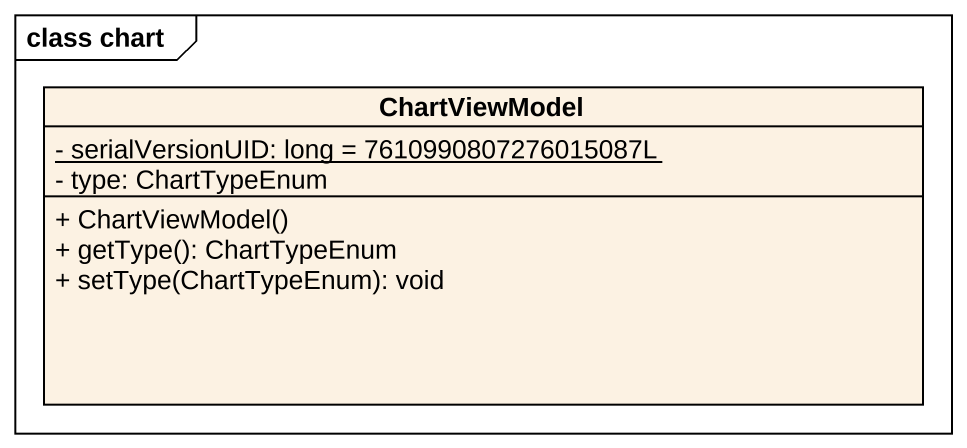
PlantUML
@startuml
mainframe class chart
hide circle
hide empty members
skinparam classAttributeIconSize 0
class ChartViewModel {
  {static} - serialVersionUID: long = 7610990807276015087L
  - type: ChartTypeEnum
  + ChartViewModel()
  + getType(): ChartTypeEnum
  + setType(ChartTypeEnum): void
}
@enduml
